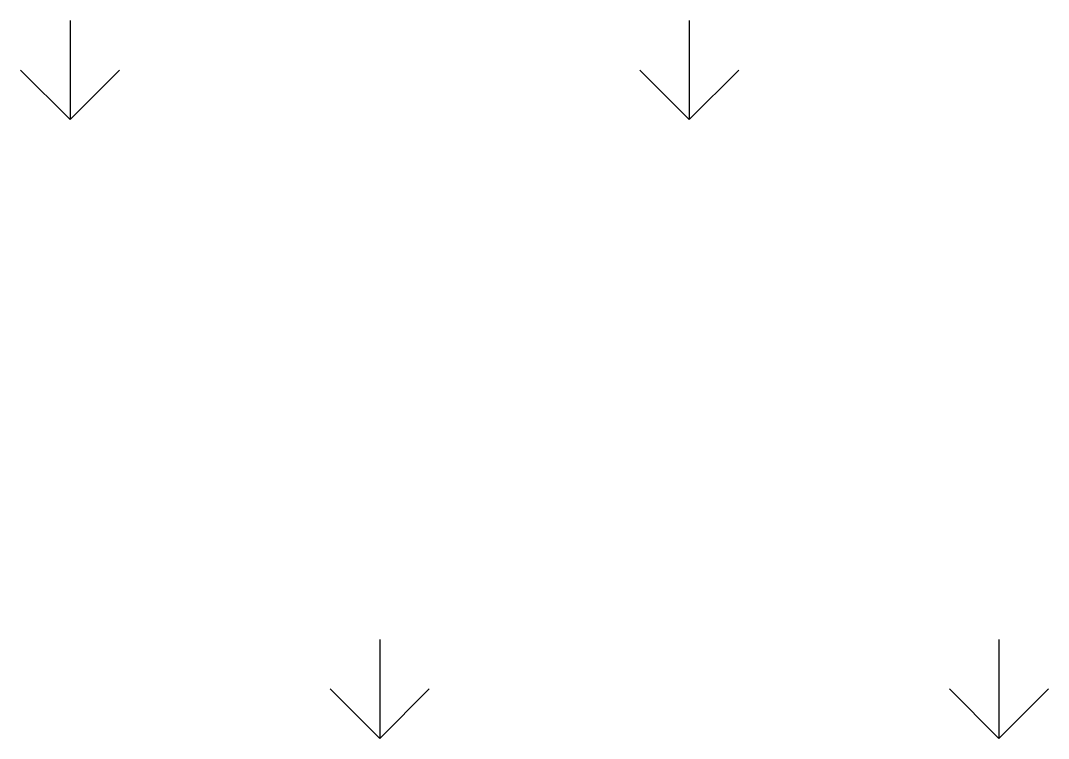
# Model space of a CAD drawing. Extents: x 15.9 to 98.9, y 0 to 58.
import ezdxf

# ---------------------------------------------------------------- set-up
doc = ezdxf.new("R2010")
doc.units = 0
doc.layers.add('default', color=7, linetype='CONTINUOUS')

msp = doc.modelspace()

# ---------------------------------------------------------------- linework, layer by layer
at = {"layer": 'default', "color": 7, "linetype": 'CONTINUOUS'}
for p, q in [((19.948725, 58.000543), (19.948725, 50.000548)), ((69.948725, 58.000543), (69.948725, 50.000548)), ((19.948725, 50.000548), (15.948727, 54.000548)), ((19.94819, 50.000003), (23.948729, 54.000542)), ((69.948725, 50.000548), (65.948731, 54.000548)), ((69.948193, 50.000003), (73.948732, 54.000542)), ((44.947403, 8.000783), (44.947403, 0.000785)), ((94.948721, 8.000543), (94.948721, 0.000544)), ((44.947403, 0.000785), (40.947405, 4.000784)), ((44.946868, 0.00024), (48.947407, 4.000779)), ((94.948721, 0.000544), (90.948726, 4.000543)), ((94.948189, 0), (98.948728, 4.000539))]:
    msp.add_line(p, q, dxfattribs=at)

doc.saveas('drawing.dxf')
